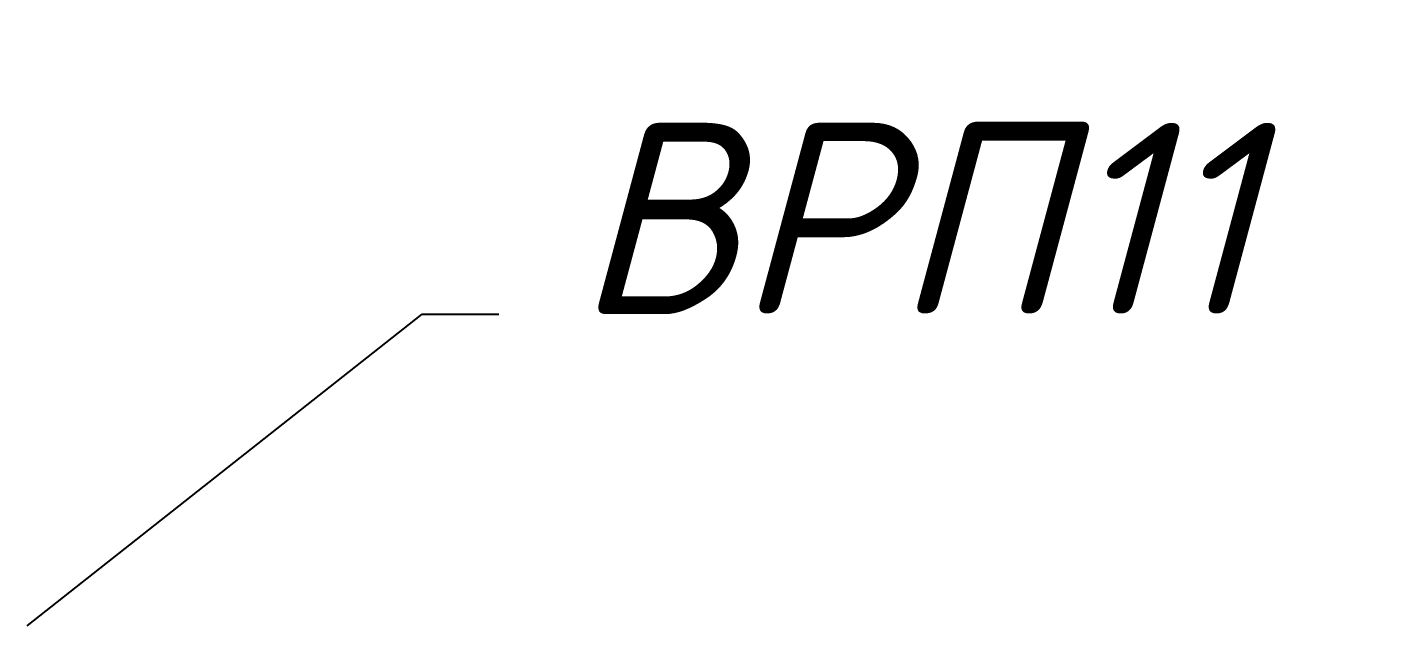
# Model space of a CAD drawing. Header units: millimetres. Extents: x -164867 to 807677, y -316775 to 513985.
# Drawn here: x 285538 to 287319, y 158426 to 159208 of the extents above; entities that cross this region are included whole.
import ezdxf
from ezdxf import colors
from ezdxf.entities.mleader import LeaderData, LeaderLine
from ezdxf.math import Vec2, Vec3

# ---------------------------------------------------------------- set-up
doc = ezdxf.new("R2010")
doc.units = ezdxf.units.MM
doc.layers.add('E_Позначення', color=7, linetype='Continuous', lineweight=15)
doc.styles.add('ISO', font='isocpeui.ttf')

# ---------------------------------------------------------------- blocks, each defined once
blk = doc.blocks.new('_None')

msp = doc.modelspace()

# ---------------------------------------------------------------- leaders
at = {"layer": 'E_Позначення', "color": 7, "lineweight": 9}
ml = msp.add_multileader_mtext('Standard', dxfattribs=at)
ml.set_content('ВРП11', color=7, style='ISO')
ml.set_leader_properties()
ml.set_arrow_properties(name='NONE')
ml.build(insert=Vec2(0, 0))
ml.multileader.update_dxf_attribs({"has_text_frame": 1, "text_left_attachment_type": 7, "text_right_attachment_type": 8, "dogleg_length": 100, "arrow_head_size": 200})
ctx = ml.context
ctx.base_point, ctx.char_height, ctx.arrow_head_size, ctx.landing_gap_size, ctx.plane_origin = Vec3(286154.09, 158833.15), 250, 200, 100, Vec3(231022.92, 158116.37)
ctx.left_attachment, ctx.right_attachment = 7, 8
notes = []
notes.append((ctx, [(1, (1, 1, 0), (286054.09, 158833.15), (1, 0), 100, [(0, [(285538.01, 158425.67)], 0, [])])]))
ctx.mtext.insert, ctx.mtext.line_spacing_factor, ctx.mtext.flow_direction = Vec3(286254.09, 159083.15), 0.72, 5
ctx.mtext.has_bg_fill, ctx.mtext.bg_color, ctx.mtext.bg_scale_factor, ctx.mtext.bg_transparency, ctx.mtext.use_window_bg_color = 1, -1027028792, 1.5, 0, 1
for ctx, leaders in notes:
    for number, flags, end, landing, length, lines in leaders:
        leader = LeaderData()
        leader.index, (leader.has_last_leader_line, leader.has_dogleg_vector, leader.attachment_direction) = number, flags
        leader.last_leader_point, leader.dogleg_vector, leader.dogleg_length = Vec3(end), Vec3(landing), length
        for number, points, colour, breaks in lines:
            line = LeaderLine()
            line.index, line.vertices, line.color, line.breaks = number, Vec3.list(points), colors.encode_raw_color(colour), breaks
            leader.lines.append(line)
        ctx.leaders.append(leader)

doc.saveas('drawing.dxf')
